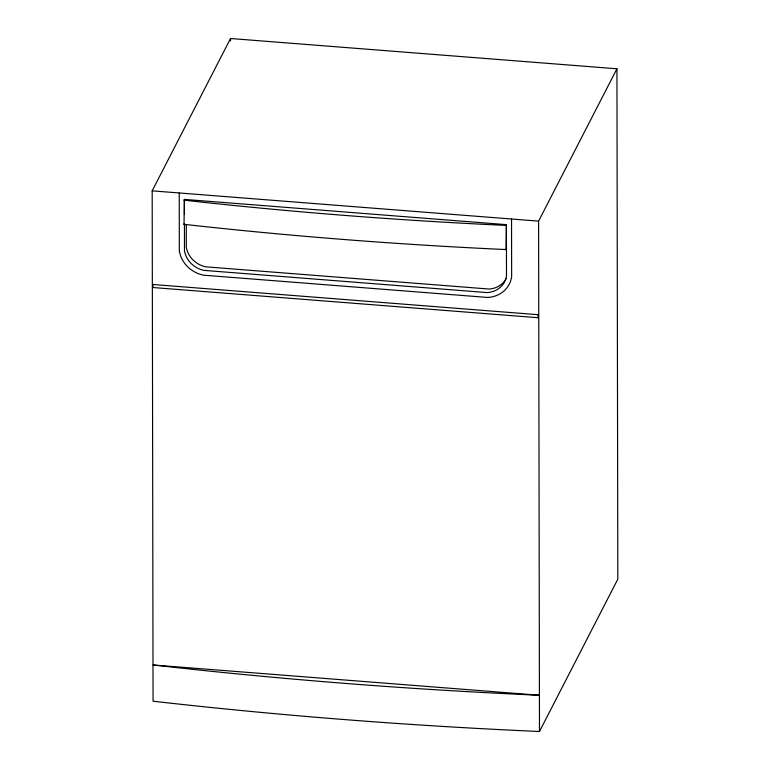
<?xml version="1.0" encoding="UTF-8"?>
<svg xmlns="http://www.w3.org/2000/svg" width="770" height="770" viewBox="0 0 770 770"><rect width="100%" height="100%" fill="white"/><g stroke="black" fill="none" stroke-linecap="round" stroke-linejoin="round"><path stroke-width="1.16" d="M152.181 190.845L230.519 38.5L616.934 68.79L617.819 579.156L539.481 731.5A2328.538 917.311 -0.1 0 1 153.066 701.21L152.181 190.845L538.596 221.134L616.934 68.79M184.04 224.33L184.386 199.401L506.4 224.648L506.487 275.987A23.418 21.098 27.2 0 1 487.198 292.59L203.829 270.376A23.418 21.098 27.2 0 1 184.482 250.741L184.434 223.56L184.04 224.33A2056.805 810.261 -0.1 0 0 506.054 249.567L506.439 248.806M506.054 249.567L506.4 224.648M538.596 221.134L539.481 731.5M511.54 219.007L511.646 276.882L511.001 279.799A28.683 25.834 27.2 0 1 490.894 297.105L487.728 297.461L203.319 275.169L200.152 274.312A28.683 25.834 27.2 0 1 179.978 253.85L179.323 250.828L179.227 192.962M230.519 38.5L230.519 40.906M186.273 224.734L186.311 247.189A23.418 21.098 27.2 0 0 205.657 266.824L489.027 289.039A23.418 21.098 27.2 0 0 506.121 278.769M184.386 199.401L184.415 214.358M506.006 225.408A2056.805 810.261 -0.1 0 1 184.001 200.162M538.115 314.699L152.989 284.505L152.989 287.528L538.115 317.721L538.115 314.699M539.424 695.262L153.009 664.972A2328.538 917.311 -0.1 0 0 539.424 695.262"/></g></svg>
